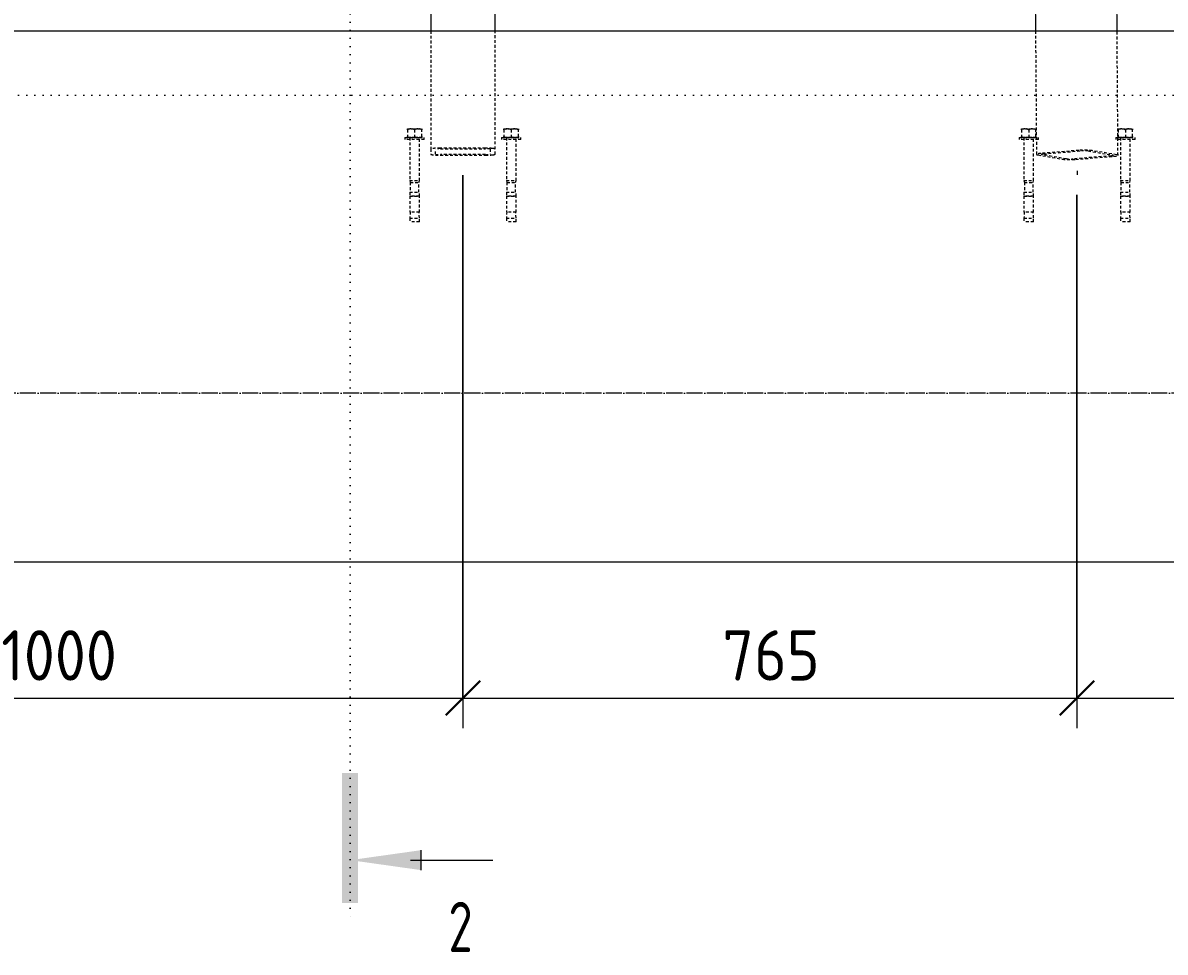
# Model space of a CAD drawing. Header units: millimetres. Extents: x 37710 to 88439, y -33428 to 33849.
# Drawn here: x 51186 to 52605, y 30451 to 31605 of the extents above; entities that cross this region are included whole.
import ezdxf

# ---------------------------------------------------------------- set-up
doc = ezdxf.new("R2010")
doc.units = ezdxf.units.MM
for name, pattern in [('01 Штриховая _4 мм_', [6, 3.5, -2.5]), ('02 Штрихпунктирная _20 мм_', [25, 20, -2.5, 0, -2.5]), ('04 Пунктир 10мм', [10, 0, -10])]:
    doc.linetypes.add(name, pattern=pattern)
for name, color, linetype, lineweight in [('AA_Dim', 7, 'Continuous', 9), ('AA_Dim-25', 7, 'Continuous', 9), ('AA_Linii', 7, 'Continuous', 9), ('AA_Oformlenie', 7, 'Continuous', 9), ('AA_Razrez', 7, 'Continuous', 9), ('AF_Balki', 7, 'Continuous', 20), ('AF_Stena_Опалубка', 253, 'Continuous', 20), ('KR_Detal', 7, 'Continuous', 20), ('Оси', 7, 'Continuous', 9)]:
    doc.layers.add(name, color=color, linetype=linetype, lineweight=lineweight)
doc.styles.add('ISOCPEUR_1', font='isocpeur.ttf', dxfattribs={"width": 0.9, "height": 62.5})
doc.styles.add('ISOCPEUR_4', font='isocpeur.ttf', dxfattribs={"width": 0.7, "height": 62.5})
doc.dimstyles.new('05_Округл_5мм__прозр_', dxfattribs={"dimscale": 304.8, "dimtxt": 62.248823, "dimasz": 0.139436, "dimexe": 0.123031, "dimexo": 0.082021, "dimgap": 0.008202, "dimtad": 1, "dimdec": 0, "dimrnd": 5, "dimdsep": 46, "dimtxsty": 'ISOCPEUR_1', "dimblk1": 'OBLIQUE', "dimblk2": 'OBLIQUE', "dimsah": 1, "dimcen": 0.09, "dimdle": 0.123031, "dimazin": 0, "dimtfac": 1, "dimtdec": 4, "dimtix": 1, "dimtmove": 0, "dimatfit": 3, "dimfxl": 1, "dimtvp": 1, "dimtolj": 1, "dimtzin": 0, "dimlwd": 18, "dimlwe": 18, "dimarcsym": 2})

# ---------------------------------------------------------------- blocks, each defined once
blk = doc.blocks.new('253_Профиль гнутый сварной квадратный _НесКаркас_Балка_ - 80х6-3860705-Покрытие_КМ')
at = {"layer": 'AF_Balki'}
for p, q in [((42500.1, 33212.4), (42500.1, 33186.1)), ((42512.1, 33213.7), (42568.1, 33213.7)), ((42580.1, 33186.1), (42580.1, 33212.4)), ((42500.1, 33143.8), (42500.1, 32711.1)), ((42580.1, 32711.1), (42580.1, 33143.8)), ((42500.1, 32668.8), (42500.1, 32236.1)), ((42580.1, 32236.1), (42580.1, 32668.8)), ((42500.1, 32193.8), (42500.1, 31761.1)), ((42580.1, 31761.1), (42580.1, 32193.8)), ((42500.1, 31718.8), (42500.1, 31595)), ((42580.1, 31595), (42580.1, 31718.8))]:
    blk.add_line(p, q, dxfattribs=at)
at = {"layer": 'AF_Balki', "linetype": '01 Штриховая _4 мм_', "lineweight": 9}
for p, q in [((42500.1, 33186.1), (42500.1, 33143.9)), ((42580.1, 33143.9), (42580.1, 33186.1)), ((42500.1, 32711.1), (42500.1, 32668.9)), ((42580.1, 32668.9), (42580.1, 32711.1)), ((42500.1, 32236.1), (42500.1, 32193.9)), ((42580.1, 32193.9), (42580.1, 32236.1)), ((42500.1, 31761.1), (42500.1, 31718.9)), ((42580.1, 31718.9), (42580.1, 31761.1)), ((42500.1, 31595), (42500.1, 31448.1)), ((42580.1, 31448.1), (42580.1, 31595)), ((42568.1, 31449.4), (42512.1, 31449.4)), ((42500.1, 31448.1), (42500.1, 31441.9)), ((42506.1, 31441.9), (42506.1, 31448.1)), ((42512.1, 31448.7), (42568.1, 31448.7)), ((42568.1, 31441.3), (42512.1, 31441.3)), ((42512.1, 31440.6), (42568.1, 31440.6)), ((42574.1, 31448.1), (42574.1, 31441.9)), ((42580.1, 31441.9), (42580.1, 31448.1))]:
    blk.add_line(p, q, dxfattribs=at)
at = {"layer": 'AF_Balki'}
for centre, start_param, end_param in [((42512.1, 33212.4), 1.570796, 3.141593), ((42568.1, 33212.4), 0.785444, 1.570796), ((42568.1, 33212.4), 0, 0.785398)]:
    blk.add_ellipse(centre, major_axis=(12, 0), ratio=0.109231, start_param=start_param, end_param=end_param, dxfattribs=at)
at = {"layer": 'AF_Balki', "linetype": '01 Штриховая _4 мм_', "lineweight": 9}
for centre, major_axis, start_param, end_param in [((42512.1, 31448.1), (12, 0), 1.570796, 3.141593), ((42568.1, 31448.1), (12, 0), 0.785444, 1.570796), ((42512.1, 31441.9), (12, 0), 3.141593, 4.712389), ((42512.1, 31448.1), (6, 0), 1.570796, 3.141593), ((42512.1, 31441.9), (-6, 0), 0, 1.570796), ((42568.1, 31448.1), (6, 0), 0, 1.570796), ((42568.1, 31441.9), (6, 0), 4.712389, 6.283185), ((42568.1, 31441.9), (-12, 0), 1.570796, 2.356148), ((42568.1, 31448.1), (12, 0), 0, 0.785398), ((42568.1, 31441.9), (12, 0), 5.497787, 6.283185)]:
    blk.add_ellipse(centre, major_axis=major_axis, ratio=0.109231, start_param=start_param, end_param=end_param, dxfattribs=at)
blk = doc.blocks.new('253_Профиль гнутый сварной квадратный _НесКаркас_Балка_ - 80х6-3860706-Покрытие_КМ')
at = {"layer": 'AF_Balki'}
for p, q in [((43244, 33206.1), (43291.2, 33209.9)), ((43307.7, 33209.6), (43337.9, 33204.5)), ((43238.4, 33204.9), (43239, 33136.9)), ((43340.3, 33136.9), (43339.8, 33203.7)), ((43239.3, 33094.5), (43242.8, 32662)), ((43344.2, 32662), (43340.7, 33094.5)), ((43243.2, 32619.6), (43246.7, 32187.1)), ((43348, 32187.1), (43344.5, 32619.6)), ((43247, 32144.7), (43250.5, 31712.1)), ((43351.8, 31712.1), (43348.3, 32144.7)), ((43250.9, 31669.8), (43251.5, 31595)), ((43352.8, 31595), (43352.2, 31669.8))]:
    blk.add_line(p, q, dxfattribs=at)
at = {"layer": 'AF_Balki', "linetype": '01 Штриховая _4 мм_', "lineweight": 9}
for p, q in [((43239, 33136.8), (43239.3, 33094.6)), ((43340.7, 33094.6), (43340.3, 33136.8)), ((43242.8, 32661.9), (43243.2, 32619.7)), ((43344.5, 32619.7), (43344.2, 32661.9)), ((43246.7, 32187), (43247, 32144.8)), ((43348.3, 32144.8), (43348, 32187)), ((43250.5, 31712), (43250.9, 31669.8)), ((43352.2, 31669.8), (43351.8, 31712)), ((43251.5, 31595), (43252.7, 31441.6)), ((43354, 31440.4), (43352.8, 31595)), ((43254.6, 31440.9), (43284.7, 31435.7)), ((43305.4, 31446.6), (43258.2, 31442.8)), ((43289.8, 31436.1), (43259.6, 31441.3)), ((43261.5, 31442.2), (43308.7, 31446.1)), ((43345.3, 31439.8), (43298.1, 31436)), ((43301.3, 31435.4), (43348.5, 31439.2)), ((43316.9, 31445.9), (43347.1, 31440.8)), ((43352.1, 31441.2), (43322, 31446.3))]:
    blk.add_line(p, q, dxfattribs=at)
at = {"layer": 'AF_Balki'}
for centre, start_param, end_param in [((43297.6, 33208.8), 0.567756, 2.138552), ((43250.4, 33205), 2.138552, 3.141593), ((43327.8, 33203.6), 0.044157, 0.567756)]:
    blk.add_ellipse(centre, major_axis=(12, 0.1), ratio=0.114315, start_param=start_param, end_param=end_param, dxfattribs=at)
at = {"layer": 'AF_Balki', "linetype": '01 Штриховая _4 мм_', "lineweight": 9}
for centre, major_axis, start_param, end_param in [((43264.7, 31441.7), (12, 0.1), 2.138552, 3.103965), ((43264.7, 31441.7), (12, 0.1), 3.185749, 3.709348), ((43264.7, 31441.7), (6, 0.05), 2.138552, 3.709348), ((43294.9, 31436.5), (12, 0.1), 3.709348, 5.280145), ((43294.9, 31436.5), (6, 0.05), 3.709348, 5.280145), ((43311.9, 31445.5), (12, 0.1), 0.567756, 2.138552), ((43311.9, 31445.5), (6, 0.05), 0.567756, 2.138552), ((43342, 31440.3), (6, 0.05), 5.280145, 6.065543), ((43342, 31440.3), (6, 0.05), 0.044157, 0.567756), ((43342, 31440.3), (12, 0.1), 5.280145, 6.283185), ((43342, 31440.3), (12, 0.1), 0.044157, 0.567756)]:
    blk.add_ellipse(centre, major_axis=major_axis, ratio=0.114315, start_param=start_param, end_param=end_param, dxfattribs=at)
blk = doc.blocks.new('354_Анкер клиновой _СоедНесК_РабПлоск_ - M12x120_20-V25-Покрытие_КМ')
at = {"layer": 'KR_Detal', "linetype": '01 Штриховая _4 мм_', "lineweight": 9}
for p, q in [((43234.1, 31473.3), (43238.6, 31473.3)), ((43234.1, 31472.1), (43234.1, 31463.7)), ((43238.9, 31473.3), (43243.1, 31473.3)), ((43243.1, 31473.3), (43247.2, 31473.3)), ((43243.1, 31472.1), (43243.1, 31463.7)), ((43247.6, 31473.3), (43252.1, 31473.3)), ((43252.1, 31463.7), (43252.1, 31472.1)), ((43238.6, 31462.5), (43234.1, 31462.5)), ((43237.1, 31462.5), (43237.1, 31409.1)), ((43243.1, 31462.5), (43238.9, 31462.5)), ((43247.2, 31462.5), (43243.1, 31462.5)), ((43252.1, 31462.5), (43247.6, 31462.5)), ((43249.1, 31409.1), (43249.1, 31462.5)), ((43237.1, 31409.1), (43237.7, 31406.7)), ((43237.1, 31409.1), (43249.1, 31409.1)), ((43248.5, 31406.7), (43249.1, 31409.1)), ((43237.1, 31394.5), (43237.1, 31389.7)), ((43237.1, 31394.5), (43249.1, 31394.5)), ((43237.7, 31406.7), (43237.7, 31394.5)), ((43237.7, 31406.7), (43248.5, 31406.7)), ((43248.5, 31394.5), (43248.5, 31406.7)), ((43249.1, 31389.7), (43249.1, 31394.5)), ((43237.1, 31389.7), (43237.1, 31369.7)), ((43237.1, 31389.7), (43249.1, 31389.7)), ((43249.1, 31389.7), (43237.1, 31389.7)), ((43249.1, 31369.7), (43249.1, 31389.7)), ((43237.6, 31370.4), (43237.1, 31362.5)), ((43249.1, 31369.7), (43237.1, 31369.7)), ((43249.1, 31362.5), (43248.5, 31370.4)), ((43237.1, 31362.5), (43237.1, 31357.7)), ((43237.1, 31362.5), (43249.1, 31362.5)), ((43249.1, 31357.7), (43237.1, 31357.7)), ((43249.1, 31357.7), (43249.1, 31362.5))]:
    blk.add_line(p, q, dxfattribs=at)
for points in [[(43238.6, 31473.3), (43237.8, 31473.3), (43236.2, 31473.1), (43234.8, 31472.5), (43234.1, 31472.1)], [(43234.1, 31472.1), (43234.1, 31472.5), (43234.1, 31473.1), (43234.1, 31473.3), (43234.1, 31473.3)], [(43234.1, 31463.7), (43234.8, 31463.3), (43236.2, 31462.7), (43237.8, 31462.5), (43238.6, 31462.5)], [(43234.1, 31462.5), (43234.1, 31462.5), (43234.1, 31462.7), (43234.1, 31463.3), (43234.1, 31463.7)], [(43243.1, 31472.1), (43242.3, 31472.5), (43240.9, 31473.1), (43239.3, 31473.3), (43238.6, 31473.3)], [(43238.6, 31462.5), (43239.3, 31462.5), (43240.9, 31462.7), (43242.3, 31463.3), (43243.1, 31463.7)], [(43247.6, 31473.3), (43246.8, 31473.3), (43245.2, 31473.1), (43243.8, 31472.5), (43243.1, 31472.1)], [(43243.1, 31463.7), (43243.8, 31463.3), (43245.2, 31462.7), (43246.8, 31462.5), (43247.6, 31462.5)], [(43252.1, 31472.1), (43251.3, 31472.5), (43249.9, 31473.1), (43248.3, 31473.3), (43247.6, 31473.3)], [(43247.6, 31462.5), (43248.3, 31462.5), (43249.9, 31462.7), (43251.3, 31463.3), (43252.1, 31463.7)], [(43252.1, 31473.3), (43252.1, 31473.3), (43252.1, 31473.1), (43252.1, 31472.5), (43252.1, 31472.1)], [(43252.1, 31463.7), (43252.1, 31463.3), (43252.1, 31462.7), (43252.1, 31462.5), (43252.1, 31462.5)]]:
    blk.add_open_spline(points, degree=3, dxfattribs=at)
blk = doc.blocks.new('354_Шайба_ГОСТ 11371-78_СоедНесК_РабПлоск_ - Шайба_ГОСТ 11371-78-V26-Покрытие_КМ')
at = {"layer": 'KR_Detal', "linetype": '01 Штриховая _4 мм_', "lineweight": 9}
for p, q in [((43231.1, 31462.5), (43231.1, 31460)), ((43231.1, 31462.5), (43255.1, 31462.5)), ((43255.1, 31460), (43231.1, 31460)), ((43255.1, 31460), (43255.1, 31462.5))]:
    blk.add_line(p, q, dxfattribs=at)
blk = doc.blocks.new('011_ЛинияОбрыва _ЭлУзла_Линия_ - Тип 1-3699770-Покрытие_КМ')
at = {"layer": 'AA_Oformlenie'}
blk.add_line((0, 0), (3692.5, 0), dxfattribs=at)
blk = doc.blocks.new('DIMBLOCK22-Покрытие_КМ')
at = {"layer": 'AA_Dim-25', "lineweight": 18}
for p, q in [((50732.3, 31415.6), (50732.3, 30728.8)), ((50732.3, 30766.3), (50732.3, 31415.6)), ((51732.3, 31415.6), (51732.3, 30728.8)), ((51732.3, 30766.3), (51732.3, 31415.6)), ((50732.3, 30766.3), (51732.3, 30766.3))]:
    blk.add_line(p, q, dxfattribs=at)
at = {"layer": 'AA_Dim-25', "lineweight": 30}
for p, q in [((50732.3, 30766.3), (50753.6, 30787.6)), ((51732.3, 30766.3), (51753.6, 30787.6)), ((50732.3, 30766.3), (50711.1, 30745.1)), ((51732.3, 30766.3), (51711.1, 30745.1))]:
    blk.add_line(p, q, dxfattribs=at)
at = {"layer": 'AA_Dim-25', "color": 0, "lineweight": 18, "insert": (51158.7, 30850.5), "char_height": 62.5, "width": 176.691, "attachment_point": 1, "line_spacing_factor": 1.149209, "style": 'ISOCPEUR_1'}
blk.add_mtext('1000', dxfattribs=at)
blk = doc.blocks.new('_Oblique')
at = {"color": 0, "linetype": 'ByBlock', "lineweight": -2}
blk.add_line((-0.5, -0.5), (0.5, 0.5), dxfattribs=at)
blk = doc.blocks.new('DIMBLOCK23-Покрытие_КМ')
at = {"layer": 'AA_Dim-25', "lineweight": 18}
for p, q in [((51732.3, 31415.6), (51732.3, 30728.8)), ((51732.3, 30766.3), (51732.3, 31415.6)), ((52495.3, 31391.2), (52495.3, 30728.8)), ((52495.3, 30766.3), (52495.3, 31391.2)), ((51732.3, 30766.3), (52495.3, 30766.3))]:
    blk.add_line(p, q, dxfattribs=at)
at = {"layer": 'AA_Dim-25', "lineweight": 30}
for p, q in [((51732.3, 30766.3), (51753.6, 30787.6)), ((52495.3, 30766.3), (52516.6, 30787.6)), ((51732.3, 30766.3), (51711.1, 30745.1)), ((52495.3, 30766.3), (52474.1, 30745.1))]:
    blk.add_line(p, q, dxfattribs=at)
at = {"layer": 'AA_Dim-25', "color": 0, "lineweight": 18, "insert": (52054.6, 30850.5), "char_height": 62.5, "width": 142.215, "attachment_point": 1, "line_spacing_factor": 1.149209, "style": 'ISOCPEUR_1'}
blk.add_mtext('765', dxfattribs=at)
blk = doc.blocks.new('DIMBLOCK24-Покрытие_КМ')
at = {"layer": 'AA_Dim-25', "lineweight": 18}
for p, q in [((52495.3, 31391.2), (52495.3, 30728.8)), ((52495.3, 30766.3), (52495.3, 31391.2)), ((53251.7, 31322.8), (53251.7, 30728.8)), ((53251.7, 30766.3), (53251.7, 31322.8)), ((52495.3, 30766.3), (53289.2, 30766.3))]:
    blk.add_line(p, q, dxfattribs=at)
at = {"layer": 'AA_Dim-25', "lineweight": 30}
for p, q in [((52495.3, 30766.3), (52516.6, 30787.6)), ((53251.7, 30766.3), (53273, 30787.6)), ((52495.3, 30766.3), (52474.1, 30745.1)), ((53251.7, 30766.3), (53230.5, 30745.1))]:
    blk.add_line(p, q, dxfattribs=at)
at = {"layer": 'AA_Dim-25', "color": 0, "lineweight": 18, "insert": (52814.3, 30850.5), "char_height": 62.5, "width": 142.215, "attachment_point": 1, "line_spacing_factor": 1.149209, "style": 'ISOCPEUR_1'}
blk.add_mtext('755', dxfattribs=at)
blk = doc.blocks.new('Разрез - Номер узла_ спереди-394134-Покрытие_КМ')
at = {"layer": 'AA_Razrez'}
for points in [[(7.329, 0.404), (7.329, -0.394), (0.873, -0.394), (0.873, 0.404)], [(3.497, -3.533), (2.503, -3.533), (3, 0)]]:
    blk.add_hatch(color=256, dxfattribs=at).paths.add_polyline_path(points)
for p, q in [((3, -3), (3, -7.096)), ((2.503, -3.533), (3.497, -3.533))]:
    blk.add_line(p, q, dxfattribs=at)

msp = doc.modelspace()

# ---------------------------------------------------------------- linework, layer by layer
at = {"layer": 'AA_Linii', "lineweight": 20}
msp.add_line((52495.324, 31421.1795), (52495.324, 31416.1795), dxfattribs=at)
at = {"layer": 'AA_Razrez', "linetype": '04 Пунктир 10мм'}
for p, q in [((51592.3254, 33646.1927), (51592.3254, 30489.9273)), ((54452.8183, 31515), (47088.6624, 31515))]:
    msp.add_line(p, q, dxfattribs=at)
at = {"layer": 'AF_Stena_Опалубка'}
for p, q in [((50867.3254, 31595), (52637.3254, 31595)), ((52637.3254, 30935), (50867.3254, 30935))]:
    msp.add_line(p, q, dxfattribs=at)
at = {"layer": 'Оси', "linetype": '02 Штрихпунктирная _20 мм_'}
msp.add_line((54188.7819, 31145), (47579.7038, 31145), dxfattribs=at)

# ---------------------------------------------------------------- block references
at = {"layer": 'AA_Oformlenie', "rotation": 180}
msp.add_blockref('011_ЛинияОбрыва _ЭлУзла_Линия_ - Тип 1-3699770-Покрытие_КМ', (54072.3254, 30935), dxfattribs=at)
at = {"layer": 'AA_Razrez', "xscale": 24.99999999999999, "yscale": 24.99999999999999, "zscale": 24.99999999999999, "rotation": 89.99999999999947}
msp.add_blockref('Разрез - Номер узла_ спереди-394134-Покрытие_КМ', (51592.3254, 30489.9273), dxfattribs=at)
at = {"layer": 'AF_Balki', "linetype": '01 Штриховая _4 мм_', "lineweight": 9}
for name in ['253_Профиль гнутый сварной квадратный _НесКаркас_Балка_ - 80х6-3860705-Покрытие_КМ', '253_Профиль гнутый сварной квадратный _НесКаркас_Балка_ - 80х6-3860706-Покрытие_КМ']:
    msp.add_blockref(name, (9192.2638, 0), dxfattribs=at)
at = {"layer": 'KR_Detal', "linetype": '01 Штриховая _4 мм_', "lineweight": 9}
for name, p in [('354_Анкер клиновой _СоедНесК_РабПлоск_ - M12x120_20-V25-Покрытие_КМ', (8429.2652, 0)), ('354_Анкер клиновой _СоедНесК_РабПлоск_ - M12x120_20-V25-Покрытие_КМ', (8429.2653, 0)), ('354_Анкер клиновой _СоедНесК_РабПлоск_ - M12x120_20-V25-Покрытие_КМ', (8549.2652, 0)), ('354_Анкер клиновой _СоедНесК_РабПлоск_ - M12x120_20-V25-Покрытие_КМ', (8549.2653, 0)), ('354_Анкер клиновой _СоедНесК_РабПлоск_ - M12x120_20-V25-Покрытие_КМ', (9192.2638, 0)), ('354_Анкер клиновой _СоедНесК_РабПлоск_ - M12x120_20-V25-Покрытие_КМ', (9192.2639, 0)), ('354_Анкер клиновой _СоедНесК_РабПлоск_ - M12x120_20-V25-Покрытие_КМ', (9312.2638, 0)), ('354_Анкер клиновой _СоедНесК_РабПлоск_ - M12x120_20-V25-Покрытие_КМ', (9312.2639, 0)), ('354_Шайба_ГОСТ 11371-78_СоедНесК_РабПлоск_ - Шайба_ГОСТ 11371-78-V26-Покрытие_КМ', (8429.2652, 0)), ('354_Шайба_ГОСТ 11371-78_СоедНесК_РабПлоск_ - Шайба_ГОСТ 11371-78-V26-Покрытие_КМ', (8429.2653, 0)), ('354_Шайба_ГОСТ 11371-78_СоедНесК_РабПлоск_ - Шайба_ГОСТ 11371-78-V26-Покрытие_КМ', (8549.2652, 0)), ('354_Шайба_ГОСТ 11371-78_СоедНесК_РабПлоск_ - Шайба_ГОСТ 11371-78-V26-Покрытие_КМ', (8549.2653, 0)), ('354_Шайба_ГОСТ 11371-78_СоедНесК_РабПлоск_ - Шайба_ГОСТ 11371-78-V26-Покрытие_КМ', (9192.2638, 0)), ('354_Шайба_ГОСТ 11371-78_СоедНесК_РабПлоск_ - Шайба_ГОСТ 11371-78-V26-Покрытие_КМ', (9192.2639, 0)), ('354_Шайба_ГОСТ 11371-78_СоедНесК_РабПлоск_ - Шайба_ГОСТ 11371-78-V26-Покрытие_КМ', (9312.2638, 0)), ('354_Шайба_ГОСТ 11371-78_СоедНесК_РабПлоск_ - Шайба_ГОСТ 11371-78-V26-Покрытие_КМ', (9312.2639, 0))]:
    msp.add_blockref(name, p, dxfattribs=at)

# ---------------------------------------------------------------- texts
at = {"layer": 'AA_Razrez', "insert": (51714.4722, 30513.1427), "char_height": 62.5, "width": 37.879734, "attachment_point": 1, "style": 'ISOCPEUR_4'}
msp.add_mtext('\\fISOCPEUR|b0|i0|c204|p34|;\\W.7;2', dxfattribs=at)

# ---------------------------------------------------------------- dimensions: what is measured, and where the dimension line sits
at = {"layer": 'AA_Dim', "lineweight": 18}
for base, p1, p2, override, picture, middle in [((51732.3254, 30766.3385), (50732.3254, 31440.6308), (51732.3254, 31440.6308), {"dimpost": '<>', "dimfxl": 1000}, 'DIMBLOCK22-Покрытие_КМ', (51232.3254, 30800.0885)), ((52495.324, 30766.3385), (51732.3254, 31440.6308), (52495.324, 31416.1795), {"dimpost": '<>', "dimfxl": 763.390304}, 'DIMBLOCK23-Покрытие_КМ', (52113.8247, 30800.0885)), ((53251.7101, 30766.3385), (52495.324, 31416.1795), (53251.7101, 31347.842), {"dimpost": '<>', "dimfxl": 759.466798}, 'DIMBLOCK24-Покрытие_КМ', (52873.5171, 30800.0885))]:
    dim = msp.add_linear_dim(base=base, p1=p1, p2=p2, dimstyle='05_Округл_5мм__прозр_', override=override, dxfattribs=at)
    dim.commit()
    dim.dimension.update_dxf_attribs({"geometry": picture, "text_midpoint": middle})

doc.saveas('drawing.dxf')
